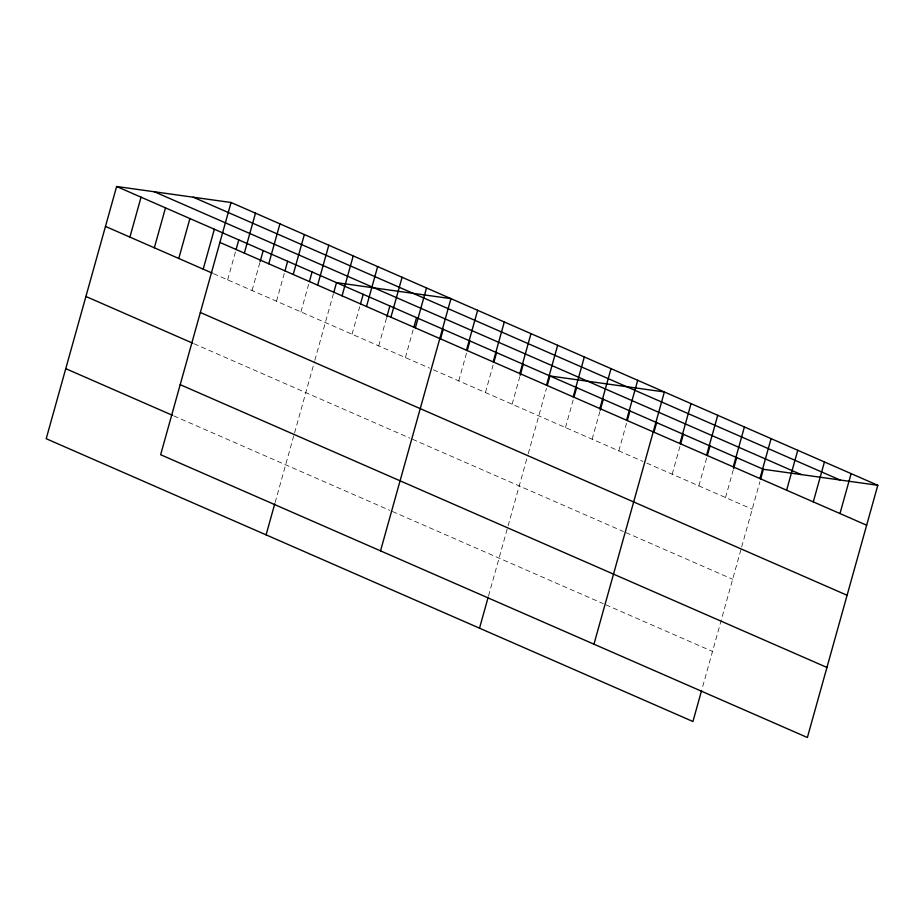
<?xml version="1.0" encoding="UTF-8"?>
<svg xmlns="http://www.w3.org/2000/svg" width="924" height="924" viewBox="0 0 924 924"><rect width="100%" height="100%" fill="white"/><g stroke="black" fill="none" stroke-linecap="round" stroke-linejoin="round"><path stroke-width="0.69" stroke-dasharray="4.62 3.46" d="M227.639 279.833L235.712 250.924M252.067 290.517L260.141 261.608M276.507 301.201L284.58 272.291M300.935 311.885L308.628 284.349M275.121 502.529L294.178 434.268M294.571 432.882L314.46 361.642M314.83 360.291L333.437 293.659M352.044 334.234L359.736 306.699M378.724 345.899L386.798 316.99M405.405 357.565L413.478 328.644M458.754 380.896L466.828 351.975M485.435 392.561L493.127 365.026M512.115 404.227L519.808 376.68M488.542 595.853L527.881 454.954M528.262 453.615L546.477 388.346M565.476 427.558L573.157 400.011M592.145 439.223L599.838 411.677M618.826 450.877L626.518 423.342M672.187 474.208L680.26 445.299M698.867 485.874L706.941 456.964M725.536 497.539L733.229 470.004M702.725 686.474L741.314 548.279M741.683 546.927L759.909 481.67M213.49 273.654L429.544 368.122M433.356 369.785L642.965 461.434M646.777 463.097L752.217 509.205M193.936 343.705L409.979 438.172M412.52 439.281L623.4 531.496M625.941 532.605L732.663 579.267M173.781 415.892L389.824 510.36M392.365 511.469L603.256 603.672M605.798 604.793L712.508 651.443"/><path stroke-width="1.39" d="M231.058 202.495L160.637 454.724L807.38 737.502L877.8 485.285L231.058 202.495L116.62 186.498L46.2 438.715L692.942 721.505L701.593 690.517M129.903 237.11L141.06 197.17M154.343 247.782L165.488 207.854M178.771 258.466L189.917 218.538M203.211 269.15L214.356 229.221M236.094 249.549L238.785 239.905M244.34 253.107L255.486 213.178M260.141 261.608L263.213 250.589M268.769 263.79L279.926 223.862M284.962 270.917L287.653 261.273M293.208 274.474L304.354 234.546M309.39 281.589L312.081 271.956M317.637 285.158L328.782 245.23M266.089 534.869L274.74 503.88M333.83 292.273L336.521 282.64L450.947 298.637L380.526 550.866M342.065 295.842L353.222 255.913M360.499 303.938L363.19 294.306M366.505 306.525L377.65 266.597M386.798 316.99L389.87 305.971M390.933 317.209L402.079 277.281M413.86 327.269L416.551 317.637M415.373 327.893L426.518 287.953M440.54 338.935L443.231 329.302M466.481 350.231L477.627 310.302M467.221 350.6L469.912 340.968M493.162 361.896L504.308 321.968M493.89 362.266L496.581 352.633M519.831 373.562L530.988 333.633M520.189 375.306L523.261 364.299M546.511 385.227L557.657 345.299M479.521 628.181L488.172 597.204M547.251 385.597L549.942 375.964L664.379 391.961L593.947 644.19M573.192 396.893L584.338 356.964M573.931 397.262L576.622 387.618M599.872 408.558L611.018 368.63M600.219 410.302L603.303 399.284M626.553 420.224L637.699 380.295M627.281 420.593L629.972 410.949M653.961 432.259L656.652 422.614M679.902 443.555L691.048 403.626M680.641 443.924L683.333 434.28M706.583 455.22L717.729 415.292M707.322 455.59L710.013 445.946M733.263 466.886L744.409 426.957M733.61 468.63L736.694 457.611M759.944 478.551L771.09 438.623M760.671 478.921L763.363 469.276L116.62 186.498M786.613 490.217L797.77 450.288M813.293 501.882L824.439 461.954M839.974 513.548L851.12 473.619M763.363 469.276L877.8 485.285M193.289 197.216L840.031 479.995M154.389 191.776L801.131 474.555M219.912 242.423L866.654 525.213M105.475 226.426L212.208 273.088M200.346 312.485L847.089 595.264M85.909 296.477L192.642 343.151M180.192 384.661L826.934 667.451M65.766 368.664L172.488 415.326"/></g></svg>
